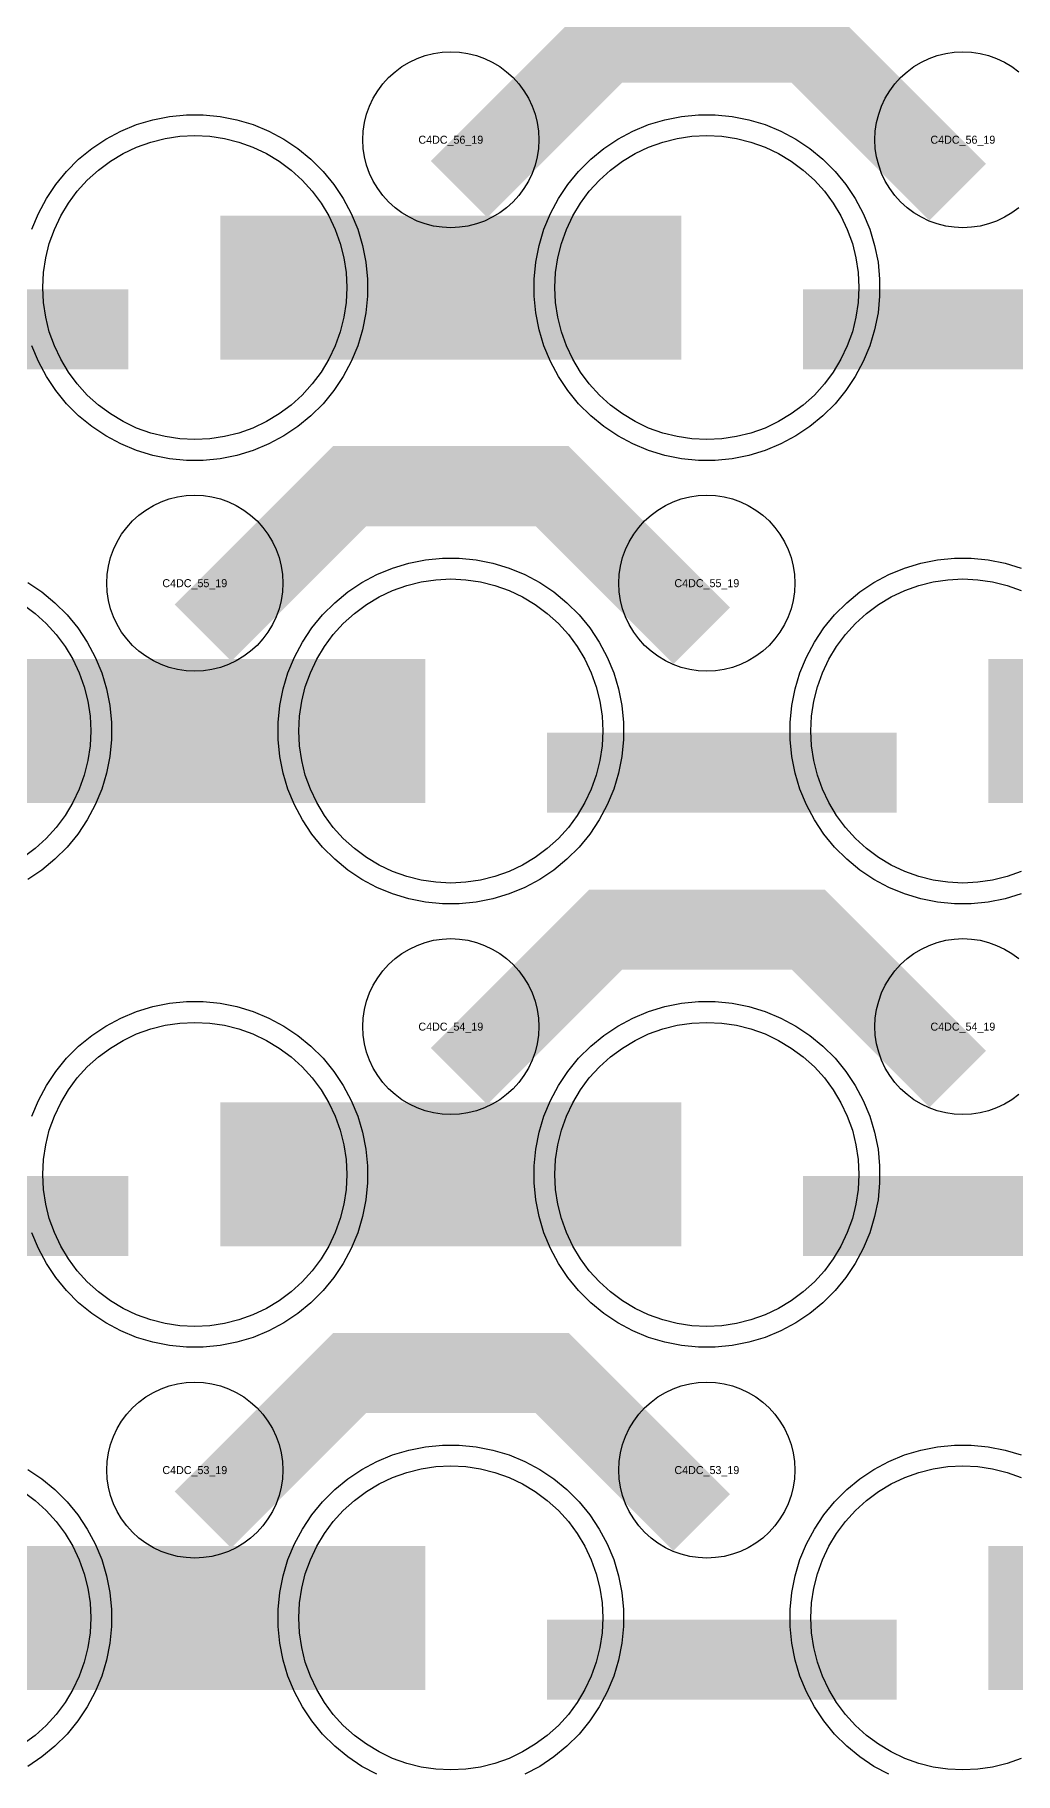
# Model space of a CAD drawing. Extents: x -11880 to 11880, y -14992 to 14992.
# Drawn here: x -5970 to -5664, y -7544 to -7001 of the extents above; entities that cross this region are included whole.
import ezdxf
from ezdxf.enums import TextEntityAlignment as Align

# ---------------------------------------------------------------- set-up
doc = ezdxf.new("R2010")
doc.units = 0
doc.header["$MEASUREMENT"] = 0
for name, color, linetype in [('GDS_775_DT_237', 138, 'CONTINUOUS'), ('RDL1_FS', 34, 'CONTINUOUS'), ('RDL_BS', 160, 'CONTINUOUS')]:
    doc.layers.add(name, color=color, linetype=linetype)

msp = doc.modelspace()

# ---------------------------------------------------------------- linework, layer by layer
at = {"layer": 'RDL1_FS', "color": 240, "true_color": 0xed1f24}
for points in [[(-5920, -7127.484), (-5924.657, -7127.255), (-5929.268, -7126.571), (-5933.791, -7125.439), (-5938.181, -7123.867), (-5942.395, -7121.875), (-5946.395, -7119.477), (-5950.14, -7116.699), (-5953.594, -7113.569), (-5956.724, -7110.115), (-5959.502, -7106.37), (-5961.9, -7102.37), (-5963.892, -7098.156), (-5965.464, -7093.766), (-5966.596, -7089.243), (-5967.28, -7084.632), (-5967.509, -7079.975), (-5967.28, -7075.318), (-5966.596, -7070.707), (-5965.464, -7066.184), (-5963.892, -7061.794), (-5961.9, -7057.58), (-5959.502, -7053.58), (-5956.724, -7049.835), (-5953.594, -7046.381), (-5950.14, -7043.251), (-5946.395, -7040.473), (-5942.395, -7038.075), (-5938.181, -7036.083), (-5933.791, -7034.511), (-5929.268, -7033.379), (-5924.657, -7032.695), (-5920, -7032.466), (-5915.343, -7032.695), (-5910.732, -7033.379), (-5906.209, -7034.511), (-5901.819, -7036.083), (-5897.605, -7038.075), (-5893.605, -7040.473), (-5889.86, -7043.251), (-5886.406, -7046.381), (-5883.276, -7049.835), (-5880.498, -7053.58), (-5878.1, -7057.58), (-5876.108, -7061.794), (-5874.536, -7066.184), (-5873.404, -7070.707), (-5872.72, -7075.318), (-5872.491, -7079.975), (-5872.72, -7084.632), (-5873.404, -7089.243), (-5874.536, -7093.766), (-5876.108, -7098.156), (-5878.1, -7102.37), (-5880.498, -7106.37), (-5883.276, -7110.115), (-5886.406, -7113.569), (-5889.86, -7116.699), (-5893.605, -7119.477), (-5897.605, -7121.875), (-5901.819, -7123.867), (-5906.209, -7125.439), (-5910.732, -7126.571), (-5915.343, -7127.255)], [(-5760, -7127.484), (-5764.657, -7127.255), (-5769.268, -7126.571), (-5773.791, -7125.439), (-5778.181, -7123.867), (-5782.395, -7121.875), (-5786.395, -7119.477), (-5790.14, -7116.699), (-5793.594, -7113.569), (-5796.724, -7110.115), (-5799.502, -7106.37), (-5801.9, -7102.37), (-5803.892, -7098.156), (-5805.464, -7093.766), (-5806.596, -7089.243), (-5807.28, -7084.632), (-5807.509, -7079.975), (-5807.28, -7075.318), (-5806.596, -7070.707), (-5805.464, -7066.184), (-5803.892, -7061.794), (-5801.9, -7057.58), (-5799.502, -7053.58), (-5796.724, -7049.835), (-5793.594, -7046.381), (-5790.14, -7043.251), (-5786.395, -7040.473), (-5782.395, -7038.075), (-5778.181, -7036.083), (-5773.791, -7034.511), (-5769.268, -7033.379), (-5764.657, -7032.695), (-5760, -7032.466), (-5755.343, -7032.695), (-5750.732, -7033.379), (-5746.209, -7034.511), (-5741.819, -7036.083), (-5737.605, -7038.075), (-5733.605, -7040.473), (-5729.86, -7043.251), (-5726.406, -7046.381), (-5723.276, -7049.835), (-5720.498, -7053.58), (-5718.1, -7057.58), (-5716.108, -7061.794), (-5714.536, -7066.184), (-5713.404, -7070.707), (-5712.72, -7075.318), (-5712.491, -7079.975), (-5712.72, -7084.632), (-5713.404, -7089.243), (-5714.536, -7093.766), (-5716.108, -7098.156), (-5718.1, -7102.37), (-5720.498, -7106.37), (-5723.276, -7110.115), (-5726.406, -7113.569), (-5729.86, -7116.699), (-5733.605, -7119.477), (-5737.605, -7121.875), (-5741.819, -7123.867), (-5746.209, -7125.439), (-5750.732, -7126.571), (-5755.343, -7127.255)], [(-5840, -7266.049), (-5844.657, -7265.82), (-5849.268, -7265.136), (-5853.791, -7264.004), (-5858.181, -7262.432), (-5862.395, -7260.44), (-5866.395, -7258.042), (-5870.14, -7255.264), (-5873.594, -7252.134), (-5876.724, -7248.68), (-5879.502, -7244.935), (-5881.9, -7240.935), (-5883.892, -7236.721), (-5885.464, -7232.331), (-5886.596, -7227.808), (-5887.28, -7223.197), (-5887.509, -7218.54), (-5887.28, -7213.883), (-5886.596, -7209.272), (-5885.464, -7204.749), (-5883.892, -7200.359), (-5881.9, -7196.145), (-5879.502, -7192.145), (-5876.724, -7188.4), (-5873.594, -7184.946), (-5870.14, -7181.816), (-5866.395, -7179.038), (-5862.395, -7176.64), (-5858.181, -7174.648), (-5853.791, -7173.076), (-5849.268, -7171.944), (-5844.657, -7171.26), (-5840, -7171.031), (-5835.343, -7171.26), (-5830.732, -7171.944), (-5826.209, -7173.076), (-5821.819, -7174.648), (-5817.605, -7176.64), (-5813.605, -7179.038), (-5809.86, -7181.816), (-5806.406, -7184.946), (-5803.276, -7188.4), (-5800.498, -7192.145), (-5798.1, -7196.145), (-5796.108, -7200.359), (-5794.536, -7204.749), (-5793.404, -7209.272), (-5792.72, -7213.883), (-5792.491, -7218.54), (-5792.72, -7223.197), (-5793.404, -7227.808), (-5794.536, -7232.331), (-5796.108, -7236.721), (-5798.1, -7240.935), (-5800.498, -7244.935), (-5803.276, -7248.68), (-5806.406, -7252.134), (-5809.86, -7255.264), (-5813.605, -7258.042), (-5817.605, -7260.44), (-5821.819, -7262.432), (-5826.209, -7264.004), (-5830.732, -7265.136), (-5835.343, -7265.82)]]:
    msp.add_lwpolyline(points, close=True, dxfattribs=at)
for points in [[(-5911.998, -7079.975, 45, 45, 0), (-5839.998, -7079.975, 45, 45, 0)], [(-5839.998, -7079.975, 45, 45, 0), (-5767.998, -7079.975, 45, 45, 0)], [(-5991.998, -7218.54, 45, 45, 0), (-5919.998, -7218.54, 45, 45, 0)], [(-5919.998, -7218.54, 45, 45, 0), (-5847.998, -7218.54, 45, 45, 0)], [(-5671.998, -7218.54, 45, 45, 0), (-5599.998, -7218.54, 45, 45, 0)]]:
    msp.add_lwpolyline(points, format="xyseb", dxfattribs=at)
for points in [[(-5661.819, -7262.432), (-5666.209, -7264.004), (-5670.732, -7265.136), (-5675.343, -7265.82), (-5680, -7266.049), (-5684.657, -7265.82), (-5689.268, -7265.136), (-5693.791, -7264.004), (-5698.181, -7262.432), (-5702.395, -7260.44), (-5706.395, -7258.042), (-5710.14, -7255.264), (-5713.594, -7252.134), (-5716.724, -7248.68), (-5719.502, -7244.935), (-5721.9, -7240.935), (-5723.892, -7236.721), (-5725.464, -7232.331), (-5726.596, -7227.808), (-5727.28, -7223.197), (-5727.509, -7218.54), (-5727.28, -7213.883), (-5726.596, -7209.272), (-5725.464, -7204.749), (-5723.892, -7200.359), (-5721.9, -7196.145), (-5719.502, -7192.145), (-5716.724, -7188.4), (-5713.594, -7184.946), (-5710.14, -7181.816), (-5706.395, -7179.038), (-5702.395, -7176.64), (-5698.181, -7174.648), (-5693.791, -7173.076), (-5689.268, -7171.944), (-5684.657, -7171.26), (-5680, -7171.031), (-5675.343, -7171.26), (-5670.732, -7171.944), (-5666.209, -7173.076), (-5661.819, -7174.648)], [(-5973.605, -7179.038), (-5969.86, -7181.816), (-5966.406, -7184.946), (-5963.276, -7188.4), (-5960.498, -7192.145), (-5958.1, -7196.145), (-5956.108, -7200.359), (-5954.536, -7204.749), (-5953.404, -7209.272), (-5952.72, -7213.883), (-5952.491, -7218.54), (-5952.72, -7223.197), (-5953.404, -7227.808), (-5954.536, -7232.331), (-5956.108, -7236.721), (-5958.1, -7240.935), (-5960.498, -7244.935), (-5963.276, -7248.68), (-5966.406, -7252.134), (-5969.86, -7255.264), (-5973.605, -7258.042)]]:
    msp.add_lwpolyline(points, dxfattribs=at)
at = {"layer": 'RDL1_FS'}
for points in [[(-5920, -7404.614), (-5924.657, -7404.385), (-5929.268, -7403.701), (-5933.791, -7402.569), (-5938.181, -7400.997), (-5942.395, -7399.005), (-5946.395, -7396.607), (-5950.14, -7393.829), (-5953.594, -7390.699), (-5956.724, -7387.245), (-5959.502, -7383.5), (-5961.9, -7379.5), (-5963.892, -7375.286), (-5965.464, -7370.896), (-5966.596, -7366.373), (-5967.28, -7361.762), (-5967.509, -7357.105), (-5967.28, -7352.448), (-5966.596, -7347.837), (-5965.464, -7343.314), (-5963.892, -7338.924), (-5961.9, -7334.71), (-5959.502, -7330.71), (-5956.724, -7326.965), (-5953.594, -7323.511), (-5950.14, -7320.381), (-5946.395, -7317.603), (-5942.395, -7315.205), (-5938.181, -7313.213), (-5933.791, -7311.641), (-5929.268, -7310.509), (-5924.657, -7309.825), (-5920, -7309.596), (-5915.343, -7309.825), (-5910.732, -7310.509), (-5906.209, -7311.641), (-5901.819, -7313.213), (-5897.605, -7315.205), (-5893.605, -7317.603), (-5889.86, -7320.381), (-5886.406, -7323.511), (-5883.276, -7326.965), (-5880.498, -7330.71), (-5878.1, -7334.71), (-5876.108, -7338.924), (-5874.536, -7343.314), (-5873.404, -7347.837), (-5872.72, -7352.448), (-5872.491, -7357.105), (-5872.72, -7361.762), (-5873.404, -7366.373), (-5874.536, -7370.896), (-5876.108, -7375.286), (-5878.1, -7379.5), (-5880.498, -7383.5), (-5883.276, -7387.245), (-5886.406, -7390.699), (-5889.86, -7393.829), (-5893.605, -7396.607), (-5897.605, -7399.005), (-5901.819, -7400.997), (-5906.209, -7402.569), (-5910.732, -7403.701), (-5915.343, -7404.385)], [(-5760, -7404.614), (-5764.657, -7404.385), (-5769.268, -7403.701), (-5773.791, -7402.569), (-5778.181, -7400.997), (-5782.395, -7399.005), (-5786.395, -7396.607), (-5790.14, -7393.829), (-5793.594, -7390.699), (-5796.724, -7387.245), (-5799.502, -7383.5), (-5801.9, -7379.5), (-5803.892, -7375.286), (-5805.464, -7370.896), (-5806.596, -7366.373), (-5807.28, -7361.762), (-5807.509, -7357.105), (-5807.28, -7352.448), (-5806.596, -7347.837), (-5805.464, -7343.314), (-5803.892, -7338.924), (-5801.9, -7334.71), (-5799.502, -7330.71), (-5796.724, -7326.965), (-5793.594, -7323.511), (-5790.14, -7320.381), (-5786.395, -7317.603), (-5782.395, -7315.205), (-5778.181, -7313.213), (-5773.791, -7311.641), (-5769.268, -7310.509), (-5764.657, -7309.825), (-5760, -7309.596), (-5755.343, -7309.825), (-5750.732, -7310.509), (-5746.209, -7311.641), (-5741.819, -7313.213), (-5737.605, -7315.205), (-5733.605, -7317.603), (-5729.86, -7320.381), (-5726.406, -7323.511), (-5723.276, -7326.965), (-5720.498, -7330.71), (-5718.1, -7334.71), (-5716.108, -7338.924), (-5714.536, -7343.314), (-5713.404, -7347.837), (-5712.72, -7352.448), (-5712.491, -7357.105), (-5712.72, -7361.762), (-5713.404, -7366.373), (-5714.536, -7370.896), (-5716.108, -7375.286), (-5718.1, -7379.5), (-5720.498, -7383.5), (-5723.276, -7387.245), (-5726.406, -7390.699), (-5729.86, -7393.829), (-5733.605, -7396.607), (-5737.605, -7399.005), (-5741.819, -7400.997), (-5746.209, -7402.569), (-5750.732, -7403.701), (-5755.343, -7404.385)], [(-5840, -7543.179), (-5844.657, -7542.95), (-5849.268, -7542.266), (-5853.791, -7541.134), (-5858.181, -7539.562), (-5862.395, -7537.57), (-5866.395, -7535.172), (-5870.14, -7532.394), (-5873.594, -7529.264), (-5876.724, -7525.81), (-5879.502, -7522.065), (-5881.9, -7518.065), (-5883.892, -7513.851), (-5885.464, -7509.461), (-5886.596, -7504.938), (-5887.28, -7500.327), (-5887.509, -7495.67), (-5887.28, -7491.013), (-5886.596, -7486.402), (-5885.464, -7481.879), (-5883.892, -7477.489), (-5881.9, -7473.275), (-5879.502, -7469.275), (-5876.724, -7465.53), (-5873.594, -7462.076), (-5870.14, -7458.946), (-5866.395, -7456.168), (-5862.395, -7453.77), (-5858.181, -7451.778), (-5853.791, -7450.206), (-5849.268, -7449.074), (-5844.657, -7448.39), (-5840, -7448.161), (-5835.343, -7448.39), (-5830.732, -7449.074), (-5826.209, -7450.206), (-5821.819, -7451.778), (-5817.605, -7453.77), (-5813.605, -7456.168), (-5809.86, -7458.946), (-5806.406, -7462.076), (-5803.276, -7465.53), (-5800.498, -7469.275), (-5798.1, -7473.275), (-5796.108, -7477.489), (-5794.536, -7481.879), (-5793.404, -7486.402), (-5792.72, -7491.013), (-5792.491, -7495.67), (-5792.72, -7500.327), (-5793.404, -7504.938), (-5794.536, -7509.461), (-5796.108, -7513.851), (-5798.1, -7518.065), (-5800.498, -7522.065), (-5803.276, -7525.81), (-5806.406, -7529.264), (-5809.86, -7532.394), (-5813.605, -7535.172), (-5817.605, -7537.57), (-5821.819, -7539.562), (-5826.209, -7541.134), (-5830.732, -7542.266), (-5835.343, -7542.95)]]:
    msp.add_lwpolyline(points, close=True, dxfattribs=at)
for points in [[(-5911.998, -7357.105, 45, 45, 0), (-5839.998, -7357.105, 45, 45, 0)], [(-5839.998, -7357.105, 45, 45, 0), (-5767.998, -7357.105, 45, 45, 0)], [(-5991.998, -7495.67, 45, 45, 0), (-5919.998, -7495.67, 45, 45, 0)], [(-5919.998, -7495.67, 45, 45, 0), (-5847.998, -7495.67, 45, 45, 0)], [(-5671.998, -7495.67, 45, 45, 0), (-5599.998, -7495.67, 45, 45, 0)]]:
    msp.add_lwpolyline(points, format="xyseb", dxfattribs=at)
for points in [[(-5661.819, -7539.562), (-5666.209, -7541.134), (-5670.732, -7542.266), (-5675.343, -7542.95), (-5680, -7543.179), (-5684.657, -7542.95), (-5689.268, -7542.266), (-5693.791, -7541.134), (-5698.181, -7539.562), (-5702.395, -7537.57), (-5706.395, -7535.172), (-5710.14, -7532.394), (-5713.594, -7529.264), (-5716.724, -7525.81), (-5719.502, -7522.065), (-5721.9, -7518.065), (-5723.892, -7513.851), (-5725.464, -7509.461), (-5726.596, -7504.938), (-5727.28, -7500.327), (-5727.509, -7495.67), (-5727.28, -7491.013), (-5726.596, -7486.402), (-5725.464, -7481.879), (-5723.892, -7477.489), (-5721.9, -7473.275), (-5719.502, -7469.275), (-5716.724, -7465.53), (-5713.594, -7462.076), (-5710.14, -7458.946), (-5706.395, -7456.168), (-5702.395, -7453.77), (-5698.181, -7451.778), (-5693.791, -7450.206), (-5689.268, -7449.074), (-5684.657, -7448.39), (-5680, -7448.161), (-5675.343, -7448.39), (-5670.732, -7449.074), (-5666.209, -7450.206), (-5661.819, -7451.778)], [(-5973.605, -7456.168), (-5969.86, -7458.946), (-5966.406, -7462.076), (-5963.276, -7465.53), (-5960.498, -7469.275), (-5958.1, -7473.275), (-5956.108, -7477.489), (-5954.536, -7481.879), (-5953.404, -7486.402), (-5952.72, -7491.013), (-5952.491, -7495.67), (-5952.72, -7500.327), (-5953.404, -7504.938), (-5954.536, -7509.461), (-5956.108, -7513.851), (-5958.1, -7518.065), (-5960.498, -7522.065), (-5963.276, -7525.81), (-5966.406, -7529.264), (-5969.86, -7532.394), (-5973.605, -7535.172)]]:
    msp.add_lwpolyline(points, dxfattribs=at)
at = {"layer": 'RDL_BS'}
for points in [[(-5837.438, -7049.289, 25, 25, 0), (-5791.623, -7003.474, 25, 25, 0), (-5758.07, -7003.474, 25, 25, 0)], [(-5681.599, -7050.188, 25, 25, 0), (-5728.313, -7003.474, 25, 25, 0), (-5758.071, -7003.474, 25, 25, 0)], [(-5917.438, -7187.854, 25, 25, 0), (-5871.623, -7142.039, 25, 25, 0), (-5838.07, -7142.039, 25, 25, 0)], [(-5761.599, -7188.753, 25, 25, 0), (-5808.313, -7142.039, 25, 25, 0), (-5838.071, -7142.039, 25, 25, 0)], [(-5837.438, -7326.419, 25, 25, 0), (-5791.623, -7280.604, 25, 25, 0), (-5758.07, -7280.604, 25, 25, 0)], [(-5681.599, -7327.318, 25, 25, 0), (-5728.313, -7280.604, 25, 25, 0), (-5758.071, -7280.604, 25, 25, 0)], [(-6049.984, -7370.118, 25, 25, 0), (-5940.719, -7370.118, 25, 25, 0)], [(-5729.984, -7370.118, 25, 25, 0), (-5620.719, -7370.118, 25, 25, 0)], [(-5917.438, -7464.984, 25, 25, 0), (-5871.623, -7419.169, 25, 25, 0), (-5838.07, -7419.169, 25, 25, 0)], [(-5761.599, -7465.883, 25, 25, 0), (-5808.313, -7419.169, 25, 25, 0), (-5838.071, -7419.169, 25, 25, 0)], [(-5809.984, -7508.683, 25, 25, 0), (-5700.719, -7508.683, 25, 25, 0)]]:
    msp.add_lwpolyline(points, format="xyseb", dxfattribs=at)
for points in [[(-5840, -7061.281), (-5842.693, -7061.149), (-5845.365, -7060.753), (-5847.984, -7060.096), (-5850.519, -7059.189), (-5852.956, -7058.037), (-5855.28, -7056.644), (-5857.443, -7055.041), (-5859.442, -7053.229), (-5861.254, -7051.23), (-5862.857, -7049.067), (-5864.25, -7046.743), (-5865.402, -7044.306), (-5866.309, -7041.771), (-5866.966, -7039.152), (-5867.362, -7036.48), (-5867.494, -7033.787), (-5867.362, -7031.094), (-5866.966, -7028.422), (-5866.309, -7025.803), (-5865.402, -7023.268), (-5864.25, -7020.831), (-5862.857, -7018.507), (-5861.254, -7016.344), (-5859.442, -7014.345), (-5857.443, -7012.533), (-5855.28, -7010.93), (-5852.956, -7009.537), (-5850.519, -7008.385), (-5847.984, -7007.478), (-5845.365, -7006.821), (-5842.693, -7006.425), (-5840, -7006.293), (-5837.307, -7006.425), (-5834.635, -7006.821), (-5832.016, -7007.478), (-5829.481, -7008.385), (-5827.044, -7009.537), (-5824.72, -7010.93), (-5822.557, -7012.533), (-5820.558, -7014.345), (-5818.746, -7016.344), (-5817.143, -7018.507), (-5815.75, -7020.831), (-5814.598, -7023.268), (-5813.691, -7025.803), (-5813.034, -7028.422), (-5812.638, -7031.094), (-5812.506, -7033.787), (-5812.638, -7036.48), (-5813.034, -7039.152), (-5813.691, -7041.771), (-5814.598, -7044.306), (-5815.75, -7046.743), (-5817.143, -7049.067), (-5818.746, -7051.23), (-5820.558, -7053.229), (-5822.557, -7055.041), (-5824.72, -7056.644), (-5827.044, -7058.037), (-5829.481, -7059.189), (-5832.016, -7060.096), (-5834.635, -7060.753), (-5837.307, -7061.149)], [(-5920, -7199.846), (-5922.693, -7199.714), (-5925.365, -7199.318), (-5927.984, -7198.661), (-5930.519, -7197.754), (-5932.956, -7196.602), (-5935.28, -7195.209), (-5937.443, -7193.606), (-5939.442, -7191.794), (-5941.254, -7189.795), (-5942.857, -7187.632), (-5944.25, -7185.308), (-5945.402, -7182.871), (-5946.309, -7180.336), (-5946.966, -7177.717), (-5947.362, -7175.045), (-5947.494, -7172.352), (-5947.362, -7169.659), (-5946.966, -7166.987), (-5946.309, -7164.368), (-5945.402, -7161.833), (-5944.25, -7159.396), (-5942.857, -7157.072), (-5941.254, -7154.909), (-5939.442, -7152.91), (-5937.443, -7151.098), (-5935.28, -7149.495), (-5932.956, -7148.102), (-5930.519, -7146.95), (-5927.984, -7146.043), (-5925.365, -7145.386), (-5922.693, -7144.99), (-5920, -7144.858), (-5917.307, -7144.99), (-5914.635, -7145.386), (-5912.016, -7146.043), (-5909.481, -7146.95), (-5907.044, -7148.102), (-5904.72, -7149.495), (-5902.557, -7151.098), (-5900.558, -7152.91), (-5898.746, -7154.909), (-5897.143, -7157.072), (-5895.75, -7159.396), (-5894.598, -7161.833), (-5893.691, -7164.368), (-5893.034, -7166.987), (-5892.638, -7169.659), (-5892.506, -7172.352), (-5892.638, -7175.045), (-5893.034, -7177.717), (-5893.691, -7180.336), (-5894.598, -7182.871), (-5895.75, -7185.308), (-5897.143, -7187.632), (-5898.746, -7189.795), (-5900.558, -7191.794), (-5902.557, -7193.606), (-5904.72, -7195.209), (-5907.044, -7196.602), (-5909.481, -7197.754), (-5912.016, -7198.661), (-5914.635, -7199.318), (-5917.307, -7199.714)], [(-5760, -7199.846), (-5762.693, -7199.714), (-5765.365, -7199.318), (-5767.984, -7198.661), (-5770.519, -7197.754), (-5772.956, -7196.602), (-5775.28, -7195.209), (-5777.443, -7193.606), (-5779.442, -7191.794), (-5781.254, -7189.795), (-5782.857, -7187.632), (-5784.25, -7185.308), (-5785.402, -7182.871), (-5786.309, -7180.336), (-5786.966, -7177.717), (-5787.362, -7175.045), (-5787.494, -7172.352), (-5787.362, -7169.659), (-5786.966, -7166.987), (-5786.309, -7164.368), (-5785.402, -7161.833), (-5784.25, -7159.396), (-5782.857, -7157.072), (-5781.254, -7154.909), (-5779.442, -7152.91), (-5777.443, -7151.098), (-5775.28, -7149.495), (-5772.956, -7148.102), (-5770.519, -7146.95), (-5767.984, -7146.043), (-5765.365, -7145.386), (-5762.693, -7144.99), (-5760, -7144.858), (-5757.307, -7144.99), (-5754.635, -7145.386), (-5752.016, -7146.043), (-5749.481, -7146.95), (-5747.044, -7148.102), (-5744.72, -7149.495), (-5742.557, -7151.098), (-5740.558, -7152.91), (-5738.746, -7154.909), (-5737.143, -7157.072), (-5735.75, -7159.396), (-5734.598, -7161.833), (-5733.691, -7164.368), (-5733.034, -7166.987), (-5732.638, -7169.659), (-5732.506, -7172.352), (-5732.638, -7175.045), (-5733.034, -7177.717), (-5733.691, -7180.336), (-5734.598, -7182.871), (-5735.75, -7185.308), (-5737.143, -7187.632), (-5738.746, -7189.795), (-5740.558, -7191.794), (-5742.557, -7193.606), (-5744.72, -7195.209), (-5747.044, -7196.602), (-5749.481, -7197.754), (-5752.016, -7198.661), (-5754.635, -7199.318), (-5757.307, -7199.714)], [(-5840, -7338.411), (-5842.693, -7338.279), (-5845.365, -7337.883), (-5847.984, -7337.226), (-5850.519, -7336.319), (-5852.956, -7335.167), (-5855.28, -7333.774), (-5857.443, -7332.171), (-5859.442, -7330.359), (-5861.254, -7328.36), (-5862.857, -7326.197), (-5864.25, -7323.873), (-5865.402, -7321.436), (-5866.309, -7318.901), (-5866.966, -7316.282), (-5867.362, -7313.61), (-5867.494, -7310.917), (-5867.362, -7308.224), (-5866.966, -7305.552), (-5866.309, -7302.933), (-5865.402, -7300.398), (-5864.25, -7297.961), (-5862.857, -7295.637), (-5861.254, -7293.474), (-5859.442, -7291.475), (-5857.443, -7289.663), (-5855.28, -7288.06), (-5852.956, -7286.667), (-5850.519, -7285.515), (-5847.984, -7284.608), (-5845.365, -7283.951), (-5842.693, -7283.555), (-5840, -7283.423), (-5837.307, -7283.555), (-5834.635, -7283.951), (-5832.016, -7284.608), (-5829.481, -7285.515), (-5827.044, -7286.667), (-5824.72, -7288.06), (-5822.557, -7289.663), (-5820.558, -7291.475), (-5818.746, -7293.474), (-5817.143, -7295.637), (-5815.75, -7297.961), (-5814.598, -7300.398), (-5813.691, -7302.933), (-5813.034, -7305.552), (-5812.638, -7308.224), (-5812.506, -7310.917), (-5812.638, -7313.61), (-5813.034, -7316.282), (-5813.691, -7318.901), (-5814.598, -7321.436), (-5815.75, -7323.873), (-5817.143, -7326.197), (-5818.746, -7328.36), (-5820.558, -7330.359), (-5822.557, -7332.171), (-5824.72, -7333.774), (-5827.044, -7335.167), (-5829.481, -7336.319), (-5832.016, -7337.226), (-5834.635, -7337.883), (-5837.307, -7338.279)], [(-5762.644, -7411.105), (-5767.938, -7410.588), (-5773.165, -7409.542), (-5778.205, -7408.011), (-5783.115, -7405.98), (-5787.777, -7403.488), (-5792.191, -7400.541), (-5796.292, -7397.179), (-5800.074, -7393.397), (-5803.436, -7389.296), (-5806.383, -7384.882), (-5808.875, -7380.22), (-5810.906, -7375.31), (-5812.437, -7370.27), (-5813.483, -7365.043), (-5814, -7359.749), (-5814, -7354.461), (-5813.483, -7349.167), (-5812.437, -7343.94), (-5810.906, -7338.9), (-5808.875, -7333.99), (-5806.383, -7329.328), (-5803.436, -7324.914), (-5800.074, -7320.813), (-5796.292, -7317.031), (-5792.191, -7313.669), (-5787.777, -7310.722), (-5783.115, -7308.23), (-5778.205, -7306.199), (-5773.165, -7304.668), (-5767.938, -7303.622), (-5762.644, -7303.105), (-5757.356, -7303.105), (-5752.062, -7303.622), (-5746.835, -7304.668), (-5741.795, -7306.199), (-5736.885, -7308.23), (-5732.223, -7310.722), (-5727.809, -7313.669), (-5723.708, -7317.031), (-5719.926, -7320.813), (-5716.564, -7324.914), (-5713.617, -7329.328), (-5711.125, -7333.99), (-5709.094, -7338.9), (-5707.563, -7343.94), (-5706.517, -7349.167), (-5706, -7354.461), (-5706, -7359.749), (-5706.517, -7365.043), (-5707.563, -7370.27), (-5709.094, -7375.31), (-5711.125, -7380.22), (-5713.617, -7384.882), (-5716.564, -7389.296), (-5719.926, -7393.397), (-5723.708, -7397.179), (-5727.809, -7400.541), (-5732.223, -7403.488), (-5736.885, -7405.98), (-5741.795, -7408.011), (-5746.835, -7409.542), (-5752.062, -7410.588), (-5757.356, -7411.105)], [(-5920, -7476.976), (-5922.693, -7476.844), (-5925.365, -7476.448), (-5927.984, -7475.791), (-5930.519, -7474.884), (-5932.956, -7473.732), (-5935.28, -7472.339), (-5937.443, -7470.736), (-5939.442, -7468.924), (-5941.254, -7466.925), (-5942.857, -7464.762), (-5944.25, -7462.438), (-5945.402, -7460.001), (-5946.309, -7457.466), (-5946.966, -7454.847), (-5947.362, -7452.175), (-5947.494, -7449.482), (-5947.362, -7446.789), (-5946.966, -7444.117), (-5946.309, -7441.498), (-5945.402, -7438.963), (-5944.25, -7436.526), (-5942.857, -7434.202), (-5941.254, -7432.039), (-5939.442, -7430.04), (-5937.443, -7428.228), (-5935.28, -7426.625), (-5932.956, -7425.232), (-5930.519, -7424.08), (-5927.984, -7423.173), (-5925.365, -7422.516), (-5922.693, -7422.12), (-5920, -7421.988), (-5917.307, -7422.12), (-5914.635, -7422.516), (-5912.016, -7423.173), (-5909.481, -7424.08), (-5907.044, -7425.232), (-5904.72, -7426.625), (-5902.557, -7428.228), (-5900.558, -7430.04), (-5898.746, -7432.039), (-5897.143, -7434.202), (-5895.75, -7436.526), (-5894.598, -7438.963), (-5893.691, -7441.498), (-5893.034, -7444.117), (-5892.638, -7446.789), (-5892.506, -7449.482), (-5892.638, -7452.175), (-5893.034, -7454.847), (-5893.691, -7457.466), (-5894.598, -7460.001), (-5895.75, -7462.438), (-5897.143, -7464.762), (-5898.746, -7466.925), (-5900.558, -7468.924), (-5902.557, -7470.736), (-5904.72, -7472.339), (-5907.044, -7473.732), (-5909.481, -7474.884), (-5912.016, -7475.791), (-5914.635, -7476.448), (-5917.307, -7476.844)], [(-5760, -7476.976), (-5762.693, -7476.844), (-5765.365, -7476.448), (-5767.984, -7475.791), (-5770.519, -7474.884), (-5772.956, -7473.732), (-5775.28, -7472.339), (-5777.443, -7470.736), (-5779.442, -7468.924), (-5781.254, -7466.925), (-5782.857, -7464.762), (-5784.25, -7462.438), (-5785.402, -7460.001), (-5786.309, -7457.466), (-5786.966, -7454.847), (-5787.362, -7452.175), (-5787.494, -7449.482), (-5787.362, -7446.789), (-5786.966, -7444.117), (-5786.309, -7441.498), (-5785.402, -7438.963), (-5784.25, -7436.526), (-5782.857, -7434.202), (-5781.254, -7432.039), (-5779.442, -7430.04), (-5777.443, -7428.228), (-5775.28, -7426.625), (-5772.956, -7425.232), (-5770.519, -7424.08), (-5767.984, -7423.173), (-5765.365, -7422.516), (-5762.693, -7422.12), (-5760, -7421.988), (-5757.307, -7422.12), (-5754.635, -7422.516), (-5752.016, -7423.173), (-5749.481, -7424.08), (-5747.044, -7425.232), (-5744.72, -7426.625), (-5742.557, -7428.228), (-5740.558, -7430.04), (-5738.746, -7432.039), (-5737.143, -7434.202), (-5735.75, -7436.526), (-5734.598, -7438.963), (-5733.691, -7441.498), (-5733.034, -7444.117), (-5732.638, -7446.789), (-5732.506, -7449.482), (-5732.638, -7452.175), (-5733.034, -7454.847), (-5733.691, -7457.466), (-5734.598, -7460.001), (-5735.75, -7462.438), (-5737.143, -7464.762), (-5738.746, -7466.925), (-5740.558, -7468.924), (-5742.557, -7470.736), (-5744.72, -7472.339), (-5747.044, -7473.732), (-5749.481, -7474.884), (-5752.016, -7475.791), (-5754.635, -7476.448), (-5757.307, -7476.844)]]:
    msp.add_lwpolyline(points, close=True, dxfattribs=at)
for points in [[(-5662.557, -7055.041), (-5664.72, -7056.644), (-5667.044, -7058.037), (-5669.481, -7059.189), (-5672.016, -7060.096), (-5674.635, -7060.753), (-5677.307, -7061.149), (-5680, -7061.281), (-5682.693, -7061.149), (-5685.365, -7060.753), (-5687.984, -7060.096), (-5690.519, -7059.189), (-5692.956, -7058.037), (-5695.28, -7056.644), (-5697.443, -7055.041), (-5699.442, -7053.229), (-5701.254, -7051.23), (-5702.857, -7049.067), (-5704.25, -7046.743), (-5705.402, -7044.306), (-5706.309, -7041.771), (-5706.966, -7039.152), (-5707.362, -7036.48), (-5707.494, -7033.787), (-5707.362, -7031.094), (-5706.966, -7028.422), (-5706.309, -7025.803), (-5705.402, -7023.268), (-5704.25, -7020.831), (-5702.857, -7018.507), (-5701.254, -7016.344), (-5699.442, -7014.345), (-5697.443, -7012.533), (-5695.28, -7010.93), (-5692.956, -7009.537), (-5690.519, -7008.385), (-5687.984, -7007.478), (-5685.365, -7006.821), (-5682.693, -7006.425), (-5680, -7006.293), (-5677.307, -7006.425), (-5674.635, -7006.821), (-5672.016, -7007.478), (-5669.481, -7008.385), (-5667.044, -7009.537), (-5664.72, -7010.93), (-5662.557, -7012.533)], [(-5662.557, -7332.171), (-5664.72, -7333.774), (-5667.044, -7335.167), (-5669.481, -7336.319), (-5672.016, -7337.226), (-5674.635, -7337.883), (-5677.307, -7338.279), (-5680, -7338.411), (-5682.693, -7338.279), (-5685.365, -7337.883), (-5687.984, -7337.226), (-5690.519, -7336.319), (-5692.956, -7335.167), (-5695.28, -7333.774), (-5697.443, -7332.171), (-5699.442, -7330.359), (-5701.254, -7328.36), (-5702.857, -7326.197), (-5704.25, -7323.873), (-5705.402, -7321.436), (-5706.309, -7318.901), (-5706.966, -7316.282), (-5707.362, -7313.61), (-5707.494, -7310.917), (-5707.362, -7308.224), (-5706.966, -7305.552), (-5706.309, -7302.933), (-5705.402, -7300.398), (-5704.25, -7297.961), (-5702.857, -7295.637), (-5701.254, -7293.474), (-5699.442, -7291.475), (-5697.443, -7289.663), (-5695.28, -7288.06), (-5692.956, -7286.667), (-5690.519, -7285.515), (-5687.984, -7284.608), (-5685.365, -7283.951), (-5682.693, -7283.555), (-5680, -7283.423), (-5677.307, -7283.555), (-5674.635, -7283.951), (-5672.016, -7284.608), (-5669.481, -7285.515), (-5667.044, -7286.667), (-5664.72, -7288.06), (-5662.557, -7289.663)], [(-5970.906, -7338.9), (-5968.875, -7333.99), (-5966.383, -7329.328), (-5963.436, -7324.914), (-5960.074, -7320.813), (-5956.292, -7317.031), (-5952.191, -7313.669), (-5947.777, -7310.722), (-5943.115, -7308.23), (-5938.205, -7306.199), (-5933.165, -7304.668), (-5927.938, -7303.622), (-5922.644, -7303.105), (-5917.356, -7303.105), (-5912.062, -7303.622), (-5906.835, -7304.668), (-5901.795, -7306.199), (-5896.885, -7308.23), (-5892.223, -7310.722), (-5887.809, -7313.669), (-5883.708, -7317.031), (-5879.926, -7320.813), (-5876.564, -7324.914), (-5873.617, -7329.328), (-5871.125, -7333.99), (-5869.094, -7338.9), (-5867.563, -7343.94), (-5866.517, -7349.167), (-5866, -7354.461), (-5866, -7359.749), (-5866.517, -7365.043), (-5867.563, -7370.27), (-5869.094, -7375.31), (-5871.125, -7380.22), (-5873.617, -7384.882), (-5876.564, -7389.296), (-5879.926, -7393.397), (-5883.708, -7397.179), (-5887.809, -7400.541), (-5892.223, -7403.488), (-5896.885, -7405.98), (-5901.795, -7408.011), (-5906.835, -7409.542), (-5912.062, -7410.588), (-5917.356, -7411.105), (-5922.644, -7411.105), (-5927.938, -7410.588), (-5933.165, -7409.542), (-5938.205, -7408.011), (-5943.115, -7405.98), (-5947.777, -7403.488), (-5952.191, -7400.541), (-5956.292, -7397.179), (-5960.074, -7393.397), (-5963.436, -7389.296), (-5966.383, -7384.882), (-5968.875, -7380.22), (-5970.906, -7375.31)], [(-5863.115, -7544.545), (-5867.777, -7542.053), (-5872.191, -7539.106), (-5876.292, -7535.744), (-5880.074, -7531.962), (-5883.436, -7527.861), (-5886.383, -7523.447), (-5888.875, -7518.785), (-5890.906, -7513.875), (-5892.437, -7508.835), (-5893.483, -7503.608), (-5894, -7498.314), (-5894, -7493.026), (-5893.483, -7487.732), (-5892.437, -7482.505), (-5890.906, -7477.465), (-5888.875, -7472.555), (-5886.383, -7467.893), (-5883.436, -7463.479), (-5880.074, -7459.378), (-5876.292, -7455.596), (-5872.191, -7452.234), (-5867.777, -7449.287), (-5863.115, -7446.795), (-5858.205, -7444.764), (-5853.165, -7443.233), (-5847.938, -7442.187), (-5842.644, -7441.67), (-5837.356, -7441.67), (-5832.062, -7442.187), (-5826.835, -7443.233), (-5821.795, -7444.764), (-5816.885, -7446.795), (-5812.223, -7449.287), (-5807.809, -7452.234), (-5803.708, -7455.596), (-5799.926, -7459.378), (-5796.564, -7463.479), (-5793.617, -7467.893), (-5791.125, -7472.555), (-5789.094, -7477.465), (-5787.563, -7482.505), (-5786.517, -7487.732), (-5786, -7493.026), (-5786, -7498.314), (-5786.517, -7503.608), (-5787.563, -7508.835), (-5789.094, -7513.875), (-5791.125, -7518.785), (-5793.617, -7523.447), (-5796.564, -7527.861), (-5799.926, -7531.962), (-5803.708, -7535.744), (-5807.809, -7539.106), (-5812.223, -7542.053), (-5816.885, -7544.545)], [(-5703.115, -7544.545), (-5707.777, -7542.053), (-5712.191, -7539.106), (-5716.292, -7535.744), (-5720.074, -7531.962), (-5723.436, -7527.861), (-5726.383, -7523.447), (-5728.875, -7518.785), (-5730.906, -7513.875), (-5732.437, -7508.835), (-5733.483, -7503.608), (-5734, -7498.314), (-5734, -7493.026), (-5733.483, -7487.732), (-5732.437, -7482.505), (-5730.906, -7477.465), (-5728.875, -7472.555), (-5726.383, -7467.893), (-5723.436, -7463.479), (-5720.074, -7459.378), (-5716.292, -7455.596), (-5712.191, -7452.234), (-5707.777, -7449.287), (-5703.115, -7446.795), (-5698.205, -7444.764), (-5693.165, -7443.233), (-5687.938, -7442.187), (-5682.644, -7441.67), (-5677.356, -7441.67), (-5672.062, -7442.187), (-5666.835, -7443.233), (-5661.795, -7444.764)], [(-5972.223, -7449.287), (-5967.809, -7452.234), (-5963.708, -7455.596), (-5959.926, -7459.378), (-5956.564, -7463.479), (-5953.617, -7467.893), (-5951.125, -7472.555), (-5949.094, -7477.465), (-5947.563, -7482.505), (-5946.517, -7487.732), (-5946, -7493.026), (-5946, -7498.314), (-5946.517, -7503.608), (-5947.563, -7508.835), (-5949.094, -7513.875), (-5951.125, -7518.785), (-5953.617, -7523.447), (-5956.564, -7527.861), (-5959.926, -7531.962), (-5963.708, -7535.744), (-5967.809, -7539.106), (-5972.223, -7542.053)]]:
    msp.add_lwpolyline(points, dxfattribs=at)
at = {"layer": 'RDL_BS', "color": 240, "true_color": 0xed1f24}
for points in [[(-5970.906, -7061.77), (-5968.875, -7056.86), (-5966.383, -7052.198), (-5963.436, -7047.784), (-5960.074, -7043.683), (-5956.292, -7039.901), (-5952.191, -7036.539), (-5947.777, -7033.592), (-5943.115, -7031.1), (-5938.205, -7029.069), (-5933.165, -7027.538), (-5927.938, -7026.492), (-5922.644, -7025.975), (-5917.356, -7025.975), (-5912.062, -7026.492), (-5906.835, -7027.538), (-5901.795, -7029.069), (-5896.885, -7031.1), (-5892.223, -7033.592), (-5887.809, -7036.539), (-5883.708, -7039.901), (-5879.926, -7043.683), (-5876.564, -7047.784), (-5873.617, -7052.198), (-5871.125, -7056.86), (-5869.094, -7061.77), (-5867.563, -7066.81), (-5866.517, -7072.037), (-5866, -7077.331), (-5866, -7082.619), (-5866.517, -7087.913), (-5867.563, -7093.14), (-5869.094, -7098.18), (-5871.125, -7103.09), (-5873.617, -7107.752), (-5876.564, -7112.166), (-5879.926, -7116.267), (-5883.708, -7120.049), (-5887.809, -7123.411), (-5892.223, -7126.358), (-5896.885, -7128.85), (-5901.795, -7130.881), (-5906.835, -7132.412), (-5912.062, -7133.458), (-5917.356, -7133.975), (-5922.644, -7133.975), (-5927.938, -7133.458), (-5933.165, -7132.412), (-5938.205, -7130.881), (-5943.115, -7128.85), (-5947.777, -7126.358), (-5952.191, -7123.411), (-5956.292, -7120.049), (-5960.074, -7116.267), (-5963.436, -7112.166), (-5966.383, -7107.752), (-5968.875, -7103.09), (-5970.906, -7098.18)], [(-5661.795, -7269.446), (-5666.835, -7270.977), (-5672.062, -7272.023), (-5677.356, -7272.54), (-5682.644, -7272.54), (-5687.938, -7272.023), (-5693.165, -7270.977), (-5698.205, -7269.446), (-5703.115, -7267.415), (-5707.777, -7264.923), (-5712.191, -7261.976), (-5716.292, -7258.614), (-5720.074, -7254.832), (-5723.436, -7250.731), (-5726.383, -7246.317), (-5728.875, -7241.655), (-5730.906, -7236.745), (-5732.437, -7231.705), (-5733.483, -7226.478), (-5734, -7221.184), (-5734, -7215.896), (-5733.483, -7210.602), (-5732.437, -7205.375), (-5730.906, -7200.335), (-5728.875, -7195.425), (-5726.383, -7190.763), (-5723.436, -7186.349), (-5720.074, -7182.248), (-5716.292, -7178.466), (-5712.191, -7175.104), (-5707.777, -7172.157), (-5703.115, -7169.665), (-5698.205, -7167.634), (-5693.165, -7166.103), (-5687.938, -7165.057), (-5682.644, -7164.54), (-5677.356, -7164.54), (-5672.062, -7165.057), (-5666.835, -7166.103), (-5661.795, -7167.634)], [(-5972.223, -7172.157), (-5967.809, -7175.104), (-5963.708, -7178.466), (-5959.926, -7182.248), (-5956.564, -7186.349), (-5953.617, -7190.763), (-5951.125, -7195.425), (-5949.094, -7200.335), (-5947.563, -7205.375), (-5946.517, -7210.602), (-5946, -7215.896), (-5946, -7221.184), (-5946.517, -7226.478), (-5947.563, -7231.705), (-5949.094, -7236.745), (-5951.125, -7241.655), (-5953.617, -7246.317), (-5956.564, -7250.731), (-5959.926, -7254.832), (-5963.708, -7258.614), (-5967.809, -7261.976), (-5972.223, -7264.923)]]:
    msp.add_lwpolyline(points, dxfattribs=at)
for points in [[(-5762.644, -7133.975), (-5767.938, -7133.458), (-5773.165, -7132.412), (-5778.205, -7130.881), (-5783.115, -7128.85), (-5787.777, -7126.358), (-5792.191, -7123.411), (-5796.292, -7120.049), (-5800.074, -7116.267), (-5803.436, -7112.166), (-5806.383, -7107.752), (-5808.875, -7103.09), (-5810.906, -7098.18), (-5812.437, -7093.14), (-5813.483, -7087.913), (-5814, -7082.619), (-5814, -7077.331), (-5813.483, -7072.037), (-5812.437, -7066.81), (-5810.906, -7061.77), (-5808.875, -7056.86), (-5806.383, -7052.198), (-5803.436, -7047.784), (-5800.074, -7043.683), (-5796.292, -7039.901), (-5792.191, -7036.539), (-5787.777, -7033.592), (-5783.115, -7031.1), (-5778.205, -7029.069), (-5773.165, -7027.538), (-5767.938, -7026.492), (-5762.644, -7025.975), (-5757.356, -7025.975), (-5752.062, -7026.492), (-5746.835, -7027.538), (-5741.795, -7029.069), (-5736.885, -7031.1), (-5732.223, -7033.592), (-5727.809, -7036.539), (-5723.708, -7039.901), (-5719.926, -7043.683), (-5716.564, -7047.784), (-5713.617, -7052.198), (-5711.125, -7056.86), (-5709.094, -7061.77), (-5707.563, -7066.81), (-5706.517, -7072.037), (-5706, -7077.331), (-5706, -7082.619), (-5706.517, -7087.913), (-5707.563, -7093.14), (-5709.094, -7098.18), (-5711.125, -7103.09), (-5713.617, -7107.752), (-5716.564, -7112.166), (-5719.926, -7116.267), (-5723.708, -7120.049), (-5727.809, -7123.411), (-5732.223, -7126.358), (-5736.885, -7128.85), (-5741.795, -7130.881), (-5746.835, -7132.412), (-5752.062, -7133.458), (-5757.356, -7133.975)], [(-5842.644, -7272.54), (-5847.938, -7272.023), (-5853.165, -7270.977), (-5858.205, -7269.446), (-5863.115, -7267.415), (-5867.777, -7264.923), (-5872.191, -7261.976), (-5876.292, -7258.614), (-5880.074, -7254.832), (-5883.436, -7250.731), (-5886.383, -7246.317), (-5888.875, -7241.655), (-5890.906, -7236.745), (-5892.437, -7231.705), (-5893.483, -7226.478), (-5894, -7221.184), (-5894, -7215.896), (-5893.483, -7210.602), (-5892.437, -7205.375), (-5890.906, -7200.335), (-5888.875, -7195.425), (-5886.383, -7190.763), (-5883.436, -7186.349), (-5880.074, -7182.248), (-5876.292, -7178.466), (-5872.191, -7175.104), (-5867.777, -7172.157), (-5863.115, -7169.665), (-5858.205, -7167.634), (-5853.165, -7166.103), (-5847.938, -7165.057), (-5842.644, -7164.54), (-5837.356, -7164.54), (-5832.062, -7165.057), (-5826.835, -7166.103), (-5821.795, -7167.634), (-5816.885, -7169.665), (-5812.223, -7172.157), (-5807.809, -7175.104), (-5803.708, -7178.466), (-5799.926, -7182.248), (-5796.564, -7186.349), (-5793.617, -7190.763), (-5791.125, -7195.425), (-5789.094, -7200.335), (-5787.563, -7205.375), (-5786.517, -7210.602), (-5786, -7215.896), (-5786, -7221.184), (-5786.517, -7226.478), (-5787.563, -7231.705), (-5789.094, -7236.745), (-5791.125, -7241.655), (-5793.617, -7246.317), (-5796.564, -7250.731), (-5799.926, -7254.832), (-5803.708, -7258.614), (-5807.809, -7261.976), (-5812.223, -7264.923), (-5816.885, -7267.415), (-5821.795, -7269.446), (-5826.835, -7270.977), (-5832.062, -7272.023), (-5837.356, -7272.54)]]:
    msp.add_lwpolyline(points, close=True, dxfattribs=at)
for points in [[(-6049.984, -7092.988, 25, 25, 0), (-5940.719, -7092.988, 25, 25, 0)], [(-5729.984, -7092.988, 25, 25, 0), (-5620.719, -7092.988, 25, 25, 0)], [(-5809.984, -7231.553, 25, 25, 0), (-5700.719, -7231.553, 25, 25, 0)]]:
    msp.add_lwpolyline(points, format="xyseb", dxfattribs=at)

# ---------------------------------------------------------------- texts
at = {"layer": 'GDS_775_DT_237'}
for s, p in [('C4DC_56_19', (-5840, -7033.787)), ('C4DC_56_19', (-5840, -7033.787)), ('C4DC_56_19', (-5680, -7033.787)), ('C4DC_56_19', (-5680, -7033.787)), ('C4DC_55_19', (-5920, -7172.352)), ('C4DC_55_19', (-5920, -7172.352)), ('C4DC_55_19', (-5760, -7172.352)), ('C4DC_55_19', (-5760, -7172.352)), ('C4DC_54_19', (-5840, -7310.917)), ('C4DC_54_19', (-5840, -7310.917)), ('C4DC_54_19', (-5680, -7310.917)), ('C4DC_54_19', (-5680, -7310.917)), ('C4DC_53_19', (-5920, -7449.482)), ('C4DC_53_19', (-5920, -7449.482)), ('C4DC_53_19', (-5760, -7449.482)), ('C4DC_53_19', (-5760, -7449.482))]:
    msp.add_text(s, height=2.5, dxfattribs=at).set_placement(p, align=Align.MIDDLE_CENTER)

doc.saveas('drawing.dxf')
